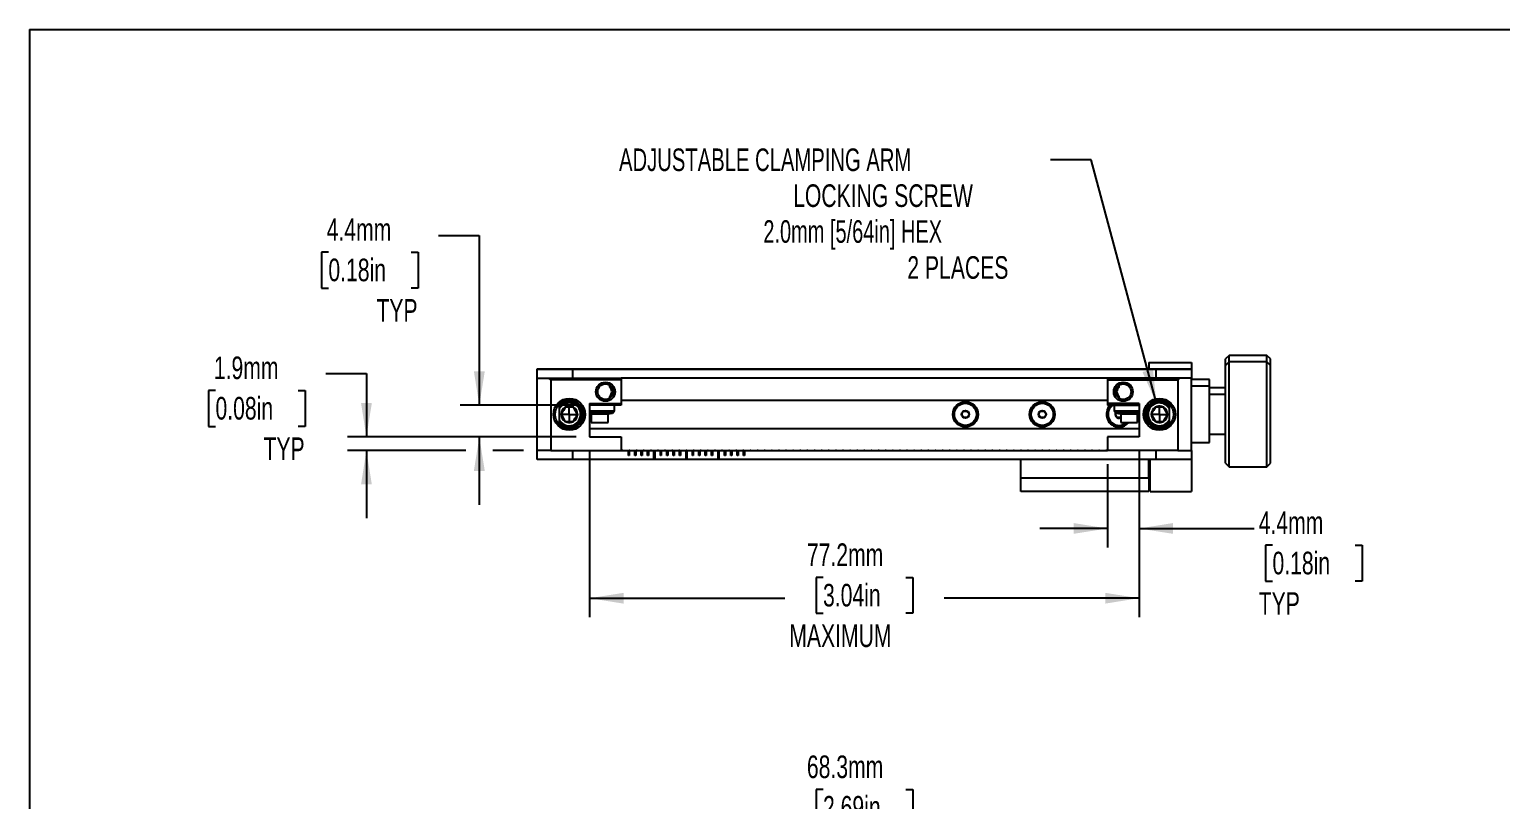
# Model space of a CAD drawing. Extents: x 0 to 278, y 1 to 215.
# Drawn here: x 1.6 to 139.4, y 142.5 to 214.6 of the extents above; entities that cross this region are included whole.
import ezdxf
from ezdxf.enums import TextEntityAlignment as Align

# ---------------------------------------------------------------- set-up
doc = ezdxf.new("R2010")
doc.units = 0
doc.layers.get('0').update_dxf_attribs({"linetype": 'CONTINUOUS'})
doc.dimstyles.new('SLDDIMSTYLE0', dxfattribs={"dimtxt": 2.116667, "dimasz": 3.175, "dimexe": 0, "dimexo": 0.0625, "dimgap": 0.529167, "dimtad": 0, "dimtih": 1, "dimtoh": 1, "dimlfac": 1.5, "dimrnd": 1e-09, "dimzin": 12, "dimsah": 1, "dimcen": 0.09, "dimazin": 3, "dimtfac": 1, "dimtofl": 0, "dimtmove": 0, "dimatfit": 3})
doc.dimstyles.new('SLDDIMSTYLE1', dxfattribs={"dimtxt": 2.116667, "dimasz": 3.175, "dimexe": 0, "dimexo": 0.0625, "dimgap": 0.529167, "dimtad": 0, "dimtih": 1, "dimtoh": 1, "dimlfac": 1.5, "dimrnd": 1e-09, "dimzin": 12, "dimsah": 1, "dimcen": 0, "dimazin": 3, "dimtfac": 1, "dimtofl": 0, "dimtmove": 0, "dimatfit": 3})
doc.dimstyles.new('SLDDIMSTYLE3', dxfattribs={"dimtxt": 2.116667, "dimasz": 3.175, "dimexe": 0, "dimexo": 0.0625, "dimgap": 0.529167, "dimtad": 0, "dimtih": 1, "dimtoh": 1, "dimlfac": 1.5, "dimrnd": 1e-09, "dimzin": 12, "dimsah": 1, "dimcen": 0.09, "dimazin": 3, "dimtfac": 1, "dimtmove": 0, "dimatfit": 3})

# ---------------------------------------------------------------- blocks, each defined once
blk = doc.blocks.new('_D')
at = {"color": 7, "linetype": 'CONTINUOUS'}
for p, q in [((75.93, 143.44), (75.28, 143.44)), ((75.28, 143.44), (75.28, 140.08)), ((83.68, 143.44), (84.33, 143.44)), ((84.33, 143.44), (84.33, 140.08)), ((57.03, 131.08), (57.03, 141.59)), ((102.58, 131.08), (102.58, 141.59)), ((57.03, 139.81), (65.32, 139.81)), ((75.28, 140.08), (75.93, 140.08)), ((84.33, 140.08), (83.68, 140.08)), ((102.58, 139.81), (94.29, 139.81))]:
    blk.add_line(p, q, dxfattribs=at)
for points in [[(57.03, 139.81), (60.2, 139.3), (60.2, 140.32)], [(102.58, 139.81), (99.4, 140.32), (99.4, 139.3)]]:
    blk.add_solid(points, dxfattribs=at)
at = {"color": 7, "linetype": 'CONTINUOUS', "width": 0.7}
for s, height, p in [('68.3mm', 2.117, (74.42, 143.87, -4.49)), ('2.69in', 2.117, (75.93, 140.08, -4.49)), ('MAXIMUM APERTURE', 2.1167, (65.75, 136.29, -4.49)), ('NOMINAL', 2.117, (73.17, 132.92, -4.49))]:
    blk.add_text(s, height=height, dxfattribs=at).set_placement(p, align=Align.BOTTOM_LEFT)
blk = doc.blocks.new('_D_17')
at = {"color": 7, "linetype": 'CONTINUOUS'}
for p, q in [((39.92, 195.35), (43.73, 195.35)), ((43.73, 195.35), (43.73, 179.43)), ((29.59, 193.78), (28.94, 193.78)), ((28.94, 193.78), (28.94, 190.42)), ((37.35, 193.78), (37.99, 193.78)), ((37.99, 193.78), (37.99, 190.42)), ((28.94, 190.42), (29.59, 190.42)), ((37.99, 190.42), (37.35, 190.42)), ((52.79, 179.43), (41.95, 179.43)), ((52.79, 176.47), (41.95, 176.47)), ((43.73, 176.47), (43.73, 170.12))]:
    blk.add_line(p, q, dxfattribs=at)
for points in [[(43.73, 179.43), (44.24, 182.61), (43.22, 182.61)], [(43.73, 176.47), (43.22, 173.29), (44.24, 173.29)]]:
    blk.add_solid(points, dxfattribs=at)
at = {"color": 7, "linetype": 'CONTINUOUS', "width": 0.7}
for s, p in [('4.4mm', (29.43, 194.21, 2.7)), ('0.18in', (29.59, 190.42, 2.7)), ('TYP', (34.09, 186.63, 2.7))]:
    blk.add_text(s, height=2.117, dxfattribs=at).set_placement(p, align=Align.BOTTOM_LEFT)
blk = doc.blocks.new('_D_18')
at = {"color": 7, "linetype": 'CONTINUOUS'}
for p, q in [((29.34, 182.4), (33.15, 182.4)), ((33.15, 182.4), (33.15, 176.47)), ((19.01, 180.83), (18.37, 180.83)), ((18.37, 180.83), (18.37, 177.46)), ((26.77, 180.83), (27.41, 180.83)), ((27.41, 180.83), (27.41, 177.46)), ((18.37, 177.46), (19.01, 177.46)), ((27.41, 177.46), (26.77, 177.46)), ((52.79, 176.47), (31.38, 176.47)), ((42.46, 175.2), (31.38, 175.2)), ((33.15, 175.2), (33.15, 168.85)), ((47.88, 175.2), (45, 175.2))]:
    blk.add_line(p, q, dxfattribs=at)
for points in [[(33.15, 176.47), (33.66, 179.64), (32.65, 179.64)], [(33.15, 175.2), (32.65, 172.02), (33.66, 172.02)]]:
    blk.add_solid(points, dxfattribs=at)
at = {"color": 7, "linetype": 'CONTINUOUS', "width": 0.7}
for s, p in [('1.9mm', (18.86, 181.25, 2.7)), ('0.08in', (19.01, 177.46, 2.7)), ('TYP', (23.51, 173.67, 2.7))]:
    blk.add_text(s, height=2.117, dxfattribs=at).set_placement(p, align=Align.BOTTOM_LEFT)
blk = doc.blocks.new('_D_19')
at = {"color": 7, "linetype": 'CONTINUOUS'}
for p, q in [((54.06, 175.2), (54.06, 159.58)), ((105.54, 175.2), (105.54, 159.58)), ((75.93, 163.31), (75.28, 163.31)), ((75.28, 163.31), (75.28, 159.95)), ((83.68, 163.31), (84.33, 163.31)), ((84.33, 163.31), (84.33, 159.95)), ((54.06, 161.36), (72.34, 161.36)), ((105.54, 161.36), (87.27, 161.36)), ((75.28, 159.95), (75.93, 159.95)), ((84.33, 159.95), (83.68, 159.95))]:
    blk.add_line(p, q, dxfattribs=at)
for points in [[(54.06, 161.36), (57.24, 160.85), (57.24, 161.86)], [(105.54, 161.36), (102.37, 161.86), (102.37, 160.85)]]:
    blk.add_solid(points, dxfattribs=at)
at = {"color": 7, "linetype": 'CONTINUOUS', "width": 0.7}
for s, p in [('77.2mm', (74.42, 163.74, 2.7)), ('3.04in', (75.93, 159.95, 2.7)), ('MAXIMUM', (72.77, 156.15, 2.7))]:
    blk.add_text(s, height=2.117, dxfattribs=at).set_placement(p, align=Align.BOTTOM_LEFT)
blk = doc.blocks.new('_D_20')
at = {"color": 7, "linetype": 'CONTINUOUS'}
for p, q in [((101.06, 202.43), (97.25, 202.43)), ((107.17, 179.62), (101.06, 202.43))]:
    blk.add_line(p, q, dxfattribs=at)
blk.add_solid([(107.17, 179.62), (106.84, 182.81), (105.86, 182.55)], dxfattribs=at)
for s, height, width, p in [('ADJUSTABLE CLAMPING ARM', 2.1167, 0.669565, (56.82, 200.74, 2.7)), ('LOCKING SCREW', 2.1167, 0.7, (73.13, 197.38, 2.7)), ('2.0mm [5/64in] HEX', 2.1167, 0.661111, (70.34, 194.02, 2.7)), ('2 PLACES', 2.117, 0.7, (83.83, 190.65, 2.7))]:
    blk.add_text(s, height=height, dxfattribs=dict(at, width=width)).set_placement(p, align=Align.BOTTOM_LEFT)
blk = doc.blocks.new('_D_21')
at = {"color": 7, "linetype": 'CONTINUOUS'}
for p, q in [((105.54, 175.2), (105.54, 166.12)), ((102.58, 173.93), (102.58, 166.12)), ((102.58, 167.89), (96.23, 167.89)), ((105.54, 167.89), (116.32, 167.89)), ((118.04, 166.32), (117.39, 166.32)), ((117.39, 166.32), (117.39, 162.96)), ((125.79, 166.32), (126.44, 166.32)), ((126.44, 166.32), (126.44, 162.96)), ((117.39, 162.96), (118.04, 162.96)), ((126.44, 162.96), (125.79, 162.96))]:
    blk.add_line(p, q, dxfattribs=at)
for points in [[(102.58, 167.89), (99.4, 168.4), (99.4, 167.39)], [(105.54, 167.89), (108.72, 167.39), (108.72, 168.4)]]:
    blk.add_solid(points, dxfattribs=at)
at = {"color": 7, "linetype": 'CONTINUOUS', "width": 0.7}
for s, p in [('4.4mm', (116.75, 166.75, 2.7)), ('0.18in', (118.04, 162.96, 2.7)), ('TYP', (116.75, 159.17, 2.7))]:
    blk.add_text(s, height=2.117, dxfattribs=at).set_placement(p, align=Align.BOTTOM_LEFT)
blk = doc.blocks.new('SW_CENTERMARKSYMBOL_8')
at = {"color": 0, "linetype": 'CONTINUOUS'}
for q in [(-0.85, 0), (0, 0.85), (0, -0.85), (0.85, 0)]:
    blk.add_line((0, 0), q, dxfattribs=at)
blk = doc.blocks.new('SW_CENTERMARKSYMBOL_9')
at = {"color": 0, "linetype": 'CONTINUOUS'}
for q in [(-0.85, 0), (0, 0.85), (0, -0.85), (0.85, 0)]:
    blk.add_line((0, 0), q, dxfattribs=at)

msp = doc.modelspace()

# ---------------------------------------------------------------- linework, layer by layer
at = {"color": 7, "linetype": 'CONTINUOUS'}
for p, q in [((1.5794, 214.6454), (277.9892, 214.6454)), ((1.5794, 214.6454), (1.5794, 0.9032)), ((106.453, 183.4327), (110.453, 183.4327)), ((106.453, 183.4327), (106.453, 182.8447)), ((110.453, 183.4327), (110.453, 182.8447)), ((113.9666, 184.1101), (113.628, 183.7714)), ((113.628, 183.1567), (113.628, 183.7714)), ((113.9666, 183.4954), (113.628, 183.1567)), ((117.5226, 184.1101), (113.9666, 184.1101)), ((113.9666, 183.4954), (113.9666, 184.1101)), ((117.5226, 183.4954), (113.9666, 183.4954)), ((113.9666, 173.6741), (113.9666, 183.4954)), ((117.8613, 183.7714), (117.5226, 184.1101)), ((117.5226, 183.4954), (117.5226, 184.1101)), ((117.8613, 183.1567), (117.5226, 183.4954)), ((117.5226, 173.6741), (117.5226, 183.4954)), ((117.8613, 183.1567), (117.8613, 183.7714)), ((49.1543, 182.8181), (49.1543, 182.8447)), ((49.1543, 182.8447), (50.763, 182.8447)), ((49.1543, 182.8181), (52.4876, 182.8181)), ((49.1543, 181.9714), (49.1543, 182.8181)), ((49.1543, 175.1981), (49.1543, 181.9714)), ((49.1543, 181.9714), (50.255, 181.9714)), ((50.255, 181.9714), (57.0283, 181.9714)), ((50.4243, 181.8021), (50.255, 181.9714)), ((50.7896, 182.8181), (50.763, 182.8447)), ((50.763, 182.8447), (106.453, 182.8447)), ((52.4876, 182.8181), (107.1196, 182.8181)), ((52.4876, 181.9714), (52.4876, 182.8181)), ((57.0283, 181.9714), (57.0283, 181.8021)), ((102.579, 181.9714), (57.0283, 181.9714)), ((109.3523, 181.9714), (102.579, 181.9714)), ((102.579, 181.9714), (102.579, 181.8021)), ((106.453, 182.8447), (106.453, 182.8181)), ((106.453, 182.8447), (110.453, 182.8447)), ((107.1196, 182.8181), (110.453, 182.8181)), ((107.1196, 182.8181), (107.1196, 181.9714)), ((109.183, 181.8021), (109.3523, 181.9714)), ((110.453, 181.9714), (109.3523, 181.9714)), ((110.453, 182.8447), (110.453, 182.8181)), ((110.453, 182.8181), (110.453, 181.9714)), ((110.453, 175.1981), (110.453, 181.9714)), ((113.628, 174.0127), (113.628, 183.1567)), ((117.8613, 174.0127), (117.8613, 183.1567)), ((57.0283, 181.8021), (50.4243, 181.8021)), ((50.4243, 181.8021), (50.4243, 175.1981)), ((55.9427, 181.1422), (55.9427, 181.3124)), ((57.0283, 181.8021), (57.0283, 179.6007)), ((102.579, 181.8021), (109.183, 181.8021)), ((102.579, 181.8021), (102.579, 179.6007)), ((103.6645, 181.1422), (103.6645, 181.3124)), ((109.183, 181.8021), (109.183, 175.1981)), ((112.1463, 181.8452), (110.453, 181.8452)), ((112.1463, 181.2306), (110.453, 181.2306)), ((112.1463, 181.2306), (112.1463, 181.8452)), ((112.1463, 175.9389), (112.1463, 181.2306)), ((113.628, 181.0621), (112.1463, 181.0621)), ((51.2504, 177.6241), (51.2501, 179.5451)), ((52.5418, 179.2462), (51.7781, 179.2462)), ((54.065, 179.6007), (57.0283, 179.6007)), ((54.065, 179.6007), (54.065, 176.4681)), ((57.0283, 179.4314), (54.065, 179.4314)), ((55.9427, 180.0904), (55.9427, 180.2606)), ((56.3848, 178.9112), (56.3848, 179.4314)), ((57.0283, 179.9076), (102.579, 179.9076)), ((57.0283, 179.6007), (57.0283, 179.4314)), ((105.5423, 179.6007), (102.579, 179.6007)), ((102.579, 179.6007), (102.579, 179.4314)), ((102.579, 179.4314), (105.5423, 179.4314)), ((103.2224, 179.4314), (103.2224, 178.9112)), ((103.6645, 180.0904), (103.6645, 180.2606)), ((105.5423, 179.6007), (105.5423, 176.4681)), ((107.8292, 179.2462), (107.0654, 179.2462)), ((108.3571, 179.5451), (108.3569, 177.6241)), ((113.628, 180.4474), (112.1463, 180.4474)), ((51.7781, 177.9233), (52.5418, 177.9233)), ((54.065, 178.9112), (56.3848, 178.9112)), ((56.2172, 178.6879), (54.065, 178.6879)), ((54.065, 178.6466), (54.2025, 178.6271)), ((54.2025, 178.6271), (54.2025, 177.8333)), ((54.2025, 178.6271), (55.3932, 178.6271)), ((54.2025, 177.8333), (55.3932, 177.8333)), ((55.3932, 178.6271), (55.79, 178.6271)), ((55.3932, 177.8333), (55.79, 177.8333)), ((55.79, 178.6271), (56.2172, 178.6879)), ((55.79, 177.8333), (55.79, 178.6271)), ((56.2172, 178.6879), (56.3848, 178.9112)), ((89.1025, 178.8811), (89.4447, 178.8811)), ((89.4447, 178.2884), (89.1025, 178.2884)), ((96.2992, 178.8811), (96.6414, 178.8811)), ((96.6414, 178.2884), (96.2992, 178.2884)), ((103.2224, 178.9112), (103.3901, 178.6879)), ((103.2224, 178.9112), (105.5423, 178.9112)), ((103.3901, 178.6879), (103.8172, 178.6271)), ((105.5423, 178.6879), (103.3901, 178.6879)), ((103.8172, 178.2884), (103.4959, 178.2884)), ((103.8172, 178.6271), (103.8172, 177.8333)), ((103.8172, 178.6271), (104.2141, 178.6271)), ((103.8172, 177.8333), (104.2141, 177.8333)), ((104.2141, 178.6271), (105.4047, 178.6271)), ((104.2141, 177.8333), (105.4047, 177.8333)), ((105.4047, 178.6271), (105.5423, 178.6466)), ((105.4047, 177.8333), (105.4047, 178.6271)), ((107.0654, 177.9233), (107.8292, 177.9233)), ((54.065, 177.2618), (105.5423, 177.2618)), ((54.065, 176.4681), (57.0283, 176.4681)), ((57.0283, 176.4681), (57.0283, 175.1981)), ((102.579, 176.4681), (102.579, 175.1981)), ((105.5423, 176.4681), (102.579, 176.4681)), ((112.1463, 176.7221), (113.628, 176.7221)), ((50.4243, 175.1981), (49.1543, 175.1981)), ((49.1543, 174.3514), (49.1543, 175.1981)), ((50.4243, 175.1981), (57.0283, 175.1981)), ((52.4876, 174.3514), (52.4876, 175.1981)), ((57.0283, 175.1981), (57.0946, 175.1981)), ((57.0946, 175.215), (57.1793, 175.215)), ((57.0946, 175.215), (57.0946, 175.1981)), ((57.0946, 175.1981), (57.1793, 175.1981)), ((57.1793, 175.1981), (57.1793, 175.215)), ((57.1793, 175.1981), (57.7613, 175.1981)), ((57.6946, 174.7191), (57.6946, 175.1981)), ((57.7613, 175.215), (57.846, 175.215)), ((57.7613, 175.215), (57.7613, 175.1981)), ((57.7613, 175.1981), (57.846, 175.1981)), ((57.7793, 175.1981), (57.7793, 174.7191)), ((57.846, 175.1981), (57.846, 175.215)), ((57.846, 175.1981), (58.428, 175.1981)), ((58.2946, 174.7191), (58.2946, 175.1981)), ((58.3793, 175.1981), (58.3793, 174.7191)), ((58.428, 175.215), (58.5126, 175.215)), ((58.428, 175.215), (58.428, 175.1981)), ((58.428, 175.1981), (58.5126, 175.1981)), ((58.5126, 175.1981), (58.5126, 175.215)), ((58.5126, 175.1981), (59.0946, 175.1981)), ((58.8946, 174.7191), (58.8946, 175.1981)), ((58.9793, 175.1981), (58.9793, 174.7191)), ((59.0946, 175.215), (59.1793, 175.215)), ((59.0946, 175.215), (59.0946, 175.1981)), ((59.0946, 175.1981), (59.1793, 175.1981)), ((59.1793, 175.1981), (59.1793, 175.215)), ((59.1793, 175.1981), (59.7613, 175.1981)), ((59.4946, 174.7191), (59.4946, 175.1981)), ((59.5793, 175.1981), (59.5793, 174.7191)), ((59.7613, 175.215), (59.846, 175.215)), ((59.7613, 175.215), (59.7613, 175.1981)), ((59.7613, 175.1981), (59.846, 175.1981)), ((59.846, 175.1981), (59.846, 175.215)), ((59.846, 175.1981), (60.428, 175.1981)), ((60.0946, 174.3514), (60.0946, 175.1981)), ((60.1793, 175.1981), (60.1793, 174.3514)), ((60.428, 175.215), (60.5126, 175.215)), ((60.428, 175.215), (60.428, 175.1981)), ((60.428, 175.1981), (60.5126, 175.1981)), ((60.5126, 175.1981), (60.5126, 175.215)), ((60.5126, 175.1981), (61.0946, 175.1981)), ((60.6946, 174.7191), (60.6946, 175.1981)), ((60.7793, 175.1981), (60.7793, 174.7191)), ((61.0946, 175.215), (61.1793, 175.215)), ((61.0946, 175.215), (61.0946, 175.1981)), ((61.0946, 175.1981), (61.1793, 175.1981)), ((61.1793, 175.1981), (61.1793, 175.215)), ((61.1793, 175.1981), (61.7613, 175.1981)), ((61.2946, 174.7191), (61.2946, 175.1981)), ((61.3793, 175.1981), (61.3793, 174.7191)), ((61.7613, 175.215), (61.846, 175.215)), ((61.7613, 175.215), (61.7613, 175.1981)), ((61.7613, 175.1981), (61.846, 175.1981)), ((61.846, 175.1981), (61.846, 175.215)), ((61.846, 175.1981), (62.428, 175.1981)), ((61.8946, 174.7191), (61.8946, 175.1981)), ((61.9793, 175.1981), (61.9793, 174.7191)), ((62.428, 175.215), (62.5126, 175.215)), ((62.428, 175.215), (62.428, 175.1981)), ((62.428, 175.1981), (62.5126, 175.1981)), ((62.4946, 174.7191), (62.4946, 175.1981)), ((62.5126, 175.1981), (62.5126, 175.215)), ((62.5126, 175.1981), (63.0946, 175.1981)), ((62.5793, 175.1981), (62.5793, 174.7191)), ((63.0946, 175.215), (63.1793, 175.215)), ((63.0946, 175.215), (63.0946, 175.1981)), ((63.0946, 175.1981), (63.1793, 175.1981)), ((63.0946, 174.3514), (63.0946, 175.1981)), ((63.1793, 175.1981), (63.1793, 175.215)), ((63.1793, 175.1981), (63.7613, 175.1981)), ((63.1793, 175.1981), (63.1793, 174.3514)), ((63.6946, 174.7191), (63.6946, 175.1981)), ((63.7613, 175.215), (63.846, 175.215)), ((63.7613, 175.215), (63.7613, 175.1981)), ((63.7613, 175.1981), (63.846, 175.1981)), ((63.7793, 175.1981), (63.7793, 174.7191)), ((63.846, 175.1981), (63.846, 175.215)), ((63.846, 175.1981), (64.428, 175.1981)), ((64.2946, 174.7191), (64.2946, 175.1981)), ((64.3793, 175.1981), (64.3793, 174.7191)), ((64.428, 175.215), (64.5126, 175.215)), ((64.428, 175.215), (64.428, 175.1981)), ((64.428, 175.1981), (64.5126, 175.1981)), ((64.5126, 175.1981), (64.5126, 175.215)), ((64.5126, 175.1981), (65.0946, 175.1981)), ((64.8946, 174.7191), (64.8946, 175.1981)), ((64.9793, 175.1981), (64.9793, 174.7191)), ((65.0946, 175.215), (65.1793, 175.215)), ((65.0946, 175.215), (65.0946, 175.1981)), ((65.0946, 175.1981), (65.1793, 175.1981)), ((65.1793, 175.1981), (65.1793, 175.215)), ((65.1793, 175.1981), (65.7613, 175.1981)), ((65.4946, 174.7191), (65.4946, 175.1981)), ((65.5793, 175.1981), (65.5793, 174.7191)), ((65.7613, 175.215), (65.846, 175.215)), ((65.7613, 175.215), (65.7613, 175.1981)), ((65.7613, 175.1981), (65.846, 175.1981)), ((65.846, 175.1981), (65.846, 175.215)), ((65.846, 175.1981), (66.428, 175.1981)), ((66.0946, 174.3514), (66.0946, 175.1981)), ((66.1793, 175.1981), (66.1793, 174.3514)), ((66.428, 175.215), (66.5126, 175.215)), ((66.428, 175.215), (66.428, 175.1981)), ((66.428, 175.1981), (66.5126, 175.1981)), ((66.5126, 175.1981), (66.5126, 175.215)), ((66.5126, 175.1981), (67.0946, 175.1981)), ((66.6946, 174.7191), (66.6946, 175.1981)), ((66.7793, 175.1981), (66.7793, 174.7191)), ((67.0946, 175.215), (67.1793, 175.215)), ((67.0946, 175.215), (67.0946, 175.1981)), ((67.0946, 175.1981), (67.1793, 175.1981)), ((67.1793, 175.1981), (67.1793, 175.215)), ((67.1793, 175.1981), (67.7613, 175.1981)), ((67.2946, 174.7191), (67.2946, 175.1981)), ((67.3793, 175.1981), (67.3793, 174.7191)), ((67.7613, 175.215), (67.846, 175.215)), ((67.7613, 175.215), (67.7613, 175.1981)), ((67.7613, 175.1981), (67.846, 175.1981)), ((67.846, 175.1981), (67.846, 175.215)), ((67.846, 175.1981), (68.428, 175.1981)), ((67.8946, 174.7191), (67.8946, 175.1981)), ((67.9793, 175.1981), (67.9793, 174.7191)), ((68.428, 175.215), (68.5126, 175.215)), ((68.428, 175.215), (68.428, 175.1981)), ((68.428, 175.1981), (68.5126, 175.1981)), ((68.4946, 174.7191), (68.4946, 175.1981)), ((68.5126, 175.1981), (68.5126, 175.215)), ((68.5126, 175.1981), (69.0946, 175.1981)), ((68.5793, 175.1981), (68.5793, 174.7191)), ((69.0946, 175.215), (69.1793, 175.215)), ((69.0946, 175.215), (69.0946, 175.1981)), ((69.0946, 175.1981), (69.1793, 175.1981)), ((69.1793, 175.1981), (69.1793, 175.215)), ((69.1793, 175.1981), (69.7613, 175.1981)), ((69.7613, 175.215), (69.846, 175.215)), ((69.7613, 175.215), (69.7613, 175.1981)), ((69.7613, 175.1981), (69.846, 175.1981)), ((69.846, 175.1981), (69.846, 175.215)), ((69.846, 175.1981), (70.428, 175.1981)), ((70.428, 175.215), (70.5126, 175.215)), ((70.428, 175.215), (70.428, 175.1981)), ((70.428, 175.1981), (70.5126, 175.1981)), ((70.5126, 175.1981), (70.5126, 175.215)), ((70.5126, 175.1981), (71.0946, 175.1981)), ((71.0946, 175.215), (71.1793, 175.215)), ((71.0946, 175.215), (71.0946, 175.1981)), ((71.0946, 175.1981), (71.1793, 175.1981)), ((71.1793, 175.1981), (71.1793, 175.215)), ((71.1793, 175.1981), (71.7613, 175.1981)), ((71.7613, 175.215), (71.846, 175.215)), ((71.7613, 175.215), (71.7613, 175.1981)), ((71.7613, 175.1981), (71.846, 175.1981)), ((71.846, 175.1981), (71.846, 175.215)), ((71.846, 175.1981), (72.428, 175.1981)), ((72.428, 175.215), (72.5126, 175.215)), ((72.428, 175.215), (72.428, 175.1981)), ((72.428, 175.1981), (72.5126, 175.1981)), ((72.5126, 175.1981), (72.5126, 175.215)), ((72.5126, 175.1981), (73.0946, 175.1981)), ((73.0946, 175.215), (73.1793, 175.215)), ((73.0946, 175.215), (73.0946, 175.1981)), ((73.0946, 175.1981), (73.1793, 175.1981)), ((73.1793, 175.1981), (73.1793, 175.215)), ((73.1793, 175.1981), (73.7613, 175.1981)), ((73.7613, 175.215), (73.846, 175.215)), ((73.7613, 175.215), (73.7613, 175.1981)), ((73.7613, 175.1981), (73.846, 175.1981)), ((73.846, 175.1981), (73.846, 175.215)), ((73.846, 175.1981), (74.428, 175.1981)), ((74.428, 175.215), (74.5126, 175.215)), ((74.428, 175.215), (74.428, 175.1981)), ((74.428, 175.1981), (74.5126, 175.1981)), ((74.5126, 175.1981), (74.5126, 175.215)), ((74.5126, 175.1981), (75.0946, 175.1981)), ((75.0946, 175.215), (75.1793, 175.215)), ((75.0946, 175.215), (75.0946, 175.1981)), ((75.0946, 175.1981), (75.1793, 175.1981)), ((75.1793, 175.1981), (75.1793, 175.215)), ((75.1793, 175.1981), (75.7613, 175.1981)), ((75.7613, 175.215), (75.846, 175.215)), ((75.7613, 175.215), (75.7613, 175.1981)), ((75.7613, 175.1981), (75.846, 175.1981)), ((75.846, 175.1981), (75.846, 175.215)), ((75.846, 175.1981), (76.428, 175.1981)), ((76.428, 175.215), (76.5126, 175.215)), ((76.428, 175.215), (76.428, 175.1981)), ((76.428, 175.1981), (76.5126, 175.1981)), ((76.5126, 175.1981), (76.5126, 175.215)), ((76.5126, 175.1981), (77.0946, 175.1981)), ((77.0946, 175.215), (77.1793, 175.215)), ((77.0946, 175.215), (77.0946, 175.1981)), ((77.0946, 175.1981), (77.1793, 175.1981)), ((77.1793, 175.1981), (77.1793, 175.215)), ((77.1793, 175.1981), (77.7613, 175.1981)), ((77.7613, 175.215), (77.846, 175.215)), ((77.7613, 175.215), (77.7613, 175.1981)), ((77.7613, 175.1981), (77.846, 175.1981)), ((77.846, 175.1981), (77.846, 175.215)), ((77.846, 175.1981), (78.428, 175.1981)), ((78.428, 175.215), (78.5126, 175.215)), ((78.428, 175.215), (78.428, 175.1981)), ((78.428, 175.1981), (78.5126, 175.1981)), ((78.5126, 175.1981), (78.5126, 175.215)), ((78.5126, 175.1981), (79.0946, 175.1981)), ((79.0946, 175.215), (79.1793, 175.215)), ((79.0946, 175.215), (79.0946, 175.1981)), ((79.0946, 175.1981), (79.1793, 175.1981)), ((79.1793, 175.1981), (79.1793, 175.215)), ((79.1793, 175.1981), (79.7613, 175.1981)), ((79.7613, 175.215), (79.846, 175.215)), ((79.7613, 175.215), (79.7613, 175.1981)), ((79.7613, 175.1981), (79.846, 175.1981)), ((79.7987, 175.1981), (79.7778, 175.1981)), ((79.8294, 175.1981), (79.7987, 175.1981)), ((79.846, 175.1981), (79.846, 175.215)), ((79.846, 175.1981), (80.428, 175.1981)), ((80.428, 175.215), (80.5126, 175.215)), ((80.428, 175.215), (80.428, 175.1981)), ((80.428, 175.1981), (80.5126, 175.1981)), ((80.5126, 175.1981), (80.5126, 175.215)), ((80.5126, 175.1981), (81.0946, 175.1981)), ((81.0946, 175.215), (81.1793, 175.215)), ((81.0946, 175.215), (81.0946, 175.1981)), ((81.0946, 175.1981), (81.1793, 175.1981)), ((81.1793, 175.1981), (81.1793, 175.215)), ((81.1793, 175.1981), (81.7613, 175.1981)), ((81.7613, 175.215), (81.846, 175.215)), ((81.7613, 175.215), (81.7613, 175.1981)), ((81.7613, 175.1981), (81.846, 175.1981)), ((81.846, 175.1981), (81.846, 175.215)), ((81.846, 175.1981), (82.428, 175.1981)), ((82.428, 175.215), (82.5126, 175.215)), ((82.428, 175.215), (82.428, 175.1981)), ((82.428, 175.1981), (82.5126, 175.1981)), ((82.5126, 175.1981), (82.5126, 175.215)), ((82.5126, 175.1981), (83.0946, 175.1981)), ((83.0946, 175.215), (83.1793, 175.215)), ((83.0946, 175.215), (83.0946, 175.1981)), ((83.0946, 175.1981), (83.1793, 175.1981)), ((83.1793, 175.1981), (83.1793, 175.215)), ((83.1793, 175.1981), (83.7613, 175.1981)), ((83.7613, 175.215), (83.846, 175.215)), ((83.7613, 175.215), (83.7613, 175.1981)), ((83.7613, 175.1981), (83.846, 175.1981)), ((83.846, 175.1981), (83.846, 175.215)), ((83.846, 175.1981), (84.428, 175.1981)), ((84.428, 175.215), (84.5126, 175.215)), ((84.428, 175.215), (84.428, 175.1981)), ((84.428, 175.1981), (84.5126, 175.1981)), ((84.5126, 175.1981), (84.5126, 175.215)), ((84.5126, 175.1981), (85.0946, 175.1981)), ((85.0946, 175.215), (85.1793, 175.215)), ((85.0946, 175.215), (85.0946, 175.1981)), ((85.0946, 175.1981), (85.1793, 175.1981)), ((85.1793, 175.1981), (85.1793, 175.215)), ((85.1793, 175.1981), (85.7613, 175.1981)), ((85.7613, 175.215), (85.846, 175.215)), ((85.7613, 175.215), (85.7613, 175.1981)), ((85.7613, 175.1981), (85.846, 175.1981)), ((85.846, 175.1981), (85.846, 175.215)), ((85.846, 175.1981), (86.428, 175.1981)), ((86.428, 175.215), (86.5126, 175.215)), ((86.428, 175.215), (86.428, 175.1981)), ((86.428, 175.1981), (86.5126, 175.1981)), ((86.5126, 175.1981), (86.5126, 175.215)), ((86.5126, 175.1981), (87.0946, 175.1981)), ((87.0946, 175.215), (87.1793, 175.215)), ((87.0946, 175.215), (87.0946, 175.1981)), ((87.0946, 175.1981), (87.1793, 175.1981)), ((87.1793, 175.1981), (87.1793, 175.215)), ((87.1793, 175.1981), (87.7613, 175.1981)), ((87.7613, 175.215), (87.846, 175.215)), ((87.7613, 175.215), (87.7613, 175.1981)), ((87.7613, 175.1981), (87.846, 175.1981)), ((87.846, 175.1981), (87.846, 175.215)), ((87.846, 175.1981), (88.428, 175.1981)), ((88.428, 175.215), (88.5126, 175.215)), ((88.428, 175.215), (88.428, 175.1981)), ((88.428, 175.1981), (88.5126, 175.1981)), ((88.5126, 175.1981), (88.5126, 175.215)), ((88.5126, 175.1981), (89.0946, 175.1981)), ((89.0946, 175.215), (89.1793, 175.215)), ((89.0946, 175.215), (89.0946, 175.1981)), ((89.0946, 175.1981), (89.1793, 175.1981)), ((89.1793, 175.1981), (89.1793, 175.215)), ((89.1793, 175.1981), (89.7613, 175.1981)), ((89.7613, 175.215), (89.846, 175.215)), ((89.7613, 175.215), (89.7613, 175.1981)), ((89.7613, 175.1981), (89.846, 175.1981)), ((89.846, 175.1981), (89.846, 175.215)), ((89.846, 175.1981), (90.428, 175.1981)), ((90.428, 175.215), (90.5126, 175.215)), ((90.428, 175.215), (90.428, 175.1981)), ((90.428, 175.1981), (90.5126, 175.1981)), ((90.5126, 175.1981), (90.5126, 175.215)), ((90.5126, 175.1981), (91.0946, 175.1981)), ((91.0946, 175.215), (91.1793, 175.215)), ((91.0946, 175.215), (91.0946, 175.1981)), ((91.0946, 175.1981), (91.1793, 175.1981)), ((91.1793, 175.1981), (91.1793, 175.215)), ((91.1793, 175.1981), (91.7613, 175.1981)), ((91.7613, 175.215), (91.846, 175.215)), ((91.7613, 175.215), (91.7613, 175.1981)), ((91.7613, 175.1981), (91.846, 175.1981)), ((91.846, 175.1981), (91.846, 175.215)), ((91.846, 175.1981), (92.428, 175.1981)), ((92.428, 175.215), (92.5126, 175.215)), ((92.428, 175.215), (92.428, 175.1981)), ((92.428, 175.1981), (92.5126, 175.1981)), ((92.5126, 175.1981), (92.5126, 175.215)), ((92.5126, 175.1981), (93.0946, 175.1981)), ((93.0946, 175.215), (93.1793, 175.215)), ((93.0946, 175.215), (93.0946, 175.1981)), ((93.0946, 175.1981), (93.1793, 175.1981)), ((93.1793, 175.1981), (93.1793, 175.215)), ((93.1793, 175.1981), (93.7613, 175.1981)), ((93.7613, 175.215), (93.846, 175.215)), ((93.7613, 175.215), (93.7613, 175.1981)), ((93.7613, 175.1981), (93.846, 175.1981)), ((93.846, 175.1981), (93.846, 175.215)), ((93.846, 175.1981), (94.428, 175.1981)), ((94.428, 175.215), (94.5126, 175.215)), ((94.428, 175.215), (94.428, 175.1981)), ((94.428, 175.1981), (94.5126, 175.1981)), ((94.5126, 175.1981), (94.5126, 175.215)), ((94.5126, 175.1981), (95.0946, 175.1981)), ((95.0946, 175.215), (95.1793, 175.215)), ((95.0946, 175.215), (95.0946, 175.1981)), ((95.0946, 175.1981), (95.1793, 175.1981)), ((95.1793, 175.1981), (95.1793, 175.215)), ((95.1793, 175.1981), (95.7613, 175.1981)), ((95.7613, 175.215), (95.846, 175.215)), ((95.7613, 175.215), (95.7613, 175.1981)), ((95.7613, 175.1981), (95.846, 175.1981)), ((95.846, 175.1981), (95.846, 175.215)), ((95.846, 175.1981), (96.428, 175.1981)), ((96.428, 175.215), (96.5126, 175.215)), ((96.428, 175.215), (96.428, 175.1981)), ((96.428, 175.1981), (96.5126, 175.1981)), ((96.5126, 175.1981), (96.5126, 175.215)), ((96.5126, 175.1981), (97.0946, 175.1981)), ((97.0946, 175.215), (97.1793, 175.215)), ((97.0946, 175.215), (97.0946, 175.1981)), ((97.0946, 175.1981), (97.1793, 175.1981)), ((97.1793, 175.1981), (97.1793, 175.215)), ((97.1793, 175.1981), (97.7613, 175.1981)), ((97.7613, 175.215), (97.846, 175.215)), ((97.7613, 175.215), (97.7613, 175.1981)), ((97.7613, 175.1981), (97.846, 175.1981)), ((97.846, 175.1981), (97.846, 175.215)), ((97.846, 175.1981), (98.428, 175.1981)), ((98.428, 175.215), (98.5126, 175.215)), ((98.428, 175.215), (98.428, 175.1981)), ((98.428, 175.1981), (98.5126, 175.1981)), ((98.5126, 175.1981), (98.5126, 175.215)), ((98.5126, 175.1981), (99.0946, 175.1981)), ((99.0946, 175.215), (99.1793, 175.215)), ((99.0946, 175.215), (99.0946, 175.1981)), ((99.0946, 175.1981), (99.1793, 175.1981)), ((99.1793, 175.1981), (99.1793, 175.215)), ((99.1793, 175.1981), (99.7613, 175.1981)), ((99.7613, 175.215), (99.846, 175.215)), ((99.7613, 175.215), (99.7613, 175.1981)), ((99.7613, 175.1981), (99.846, 175.1981)), ((99.846, 175.1981), (99.846, 175.215)), ((99.846, 175.1981), (100.428, 175.1981)), ((100.428, 175.215), (100.5126, 175.215)), ((100.428, 175.215), (100.428, 175.1981)), ((100.428, 175.1981), (100.5126, 175.1981)), ((100.5126, 175.1981), (100.5126, 175.215)), ((100.5126, 175.1981), (101.0946, 175.1981)), ((101.0946, 175.215), (101.1793, 175.215)), ((101.0946, 175.215), (101.0946, 175.1981)), ((101.0946, 175.1981), (101.1793, 175.1981)), ((101.1793, 175.1981), (101.1793, 175.215)), ((101.1793, 175.1981), (101.7613, 175.1981)), ((101.7613, 175.215), (101.846, 175.215)), ((101.7613, 175.215), (101.7613, 175.1981)), ((101.7613, 175.1981), (101.846, 175.1981)), ((101.846, 175.1981), (101.846, 175.215)), ((101.846, 175.1981), (102.428, 175.1981)), ((102.428, 175.215), (102.5126, 175.215)), ((102.428, 175.215), (102.428, 175.1981)), ((102.428, 175.1981), (102.5126, 175.1981)), ((102.5126, 175.1981), (102.5126, 175.215)), ((102.5126, 175.1981), (102.579, 175.1981)), ((109.183, 175.1981), (102.579, 175.1981)), ((107.1196, 175.1981), (107.1196, 174.3514)), ((109.183, 175.1981), (110.453, 175.1981)), ((110.453, 175.9389), (112.1463, 175.9389)), ((110.453, 175.1981), (110.453, 174.3514)), ((52.4876, 174.3514), (49.1543, 174.3514)), ((60.0946, 174.3514), (52.4876, 174.3514)), ((57.7793, 174.7311), (57.6946, 174.7311)), ((57.7793, 174.7191), (57.6946, 174.7191)), ((58.3793, 174.7311), (58.2946, 174.7311)), ((58.3793, 174.7191), (58.2946, 174.7191)), ((58.9793, 174.7311), (58.8946, 174.7311)), ((58.9793, 174.7191), (58.8946, 174.7191)), ((59.5793, 174.7311), (59.4946, 174.7311)), ((59.5793, 174.7191), (59.4946, 174.7191)), ((60.1793, 174.3514), (60.0946, 174.3514)), ((63.0946, 174.3514), (60.1793, 174.3514)), ((60.7793, 174.7311), (60.6946, 174.7311)), ((60.7793, 174.7191), (60.6946, 174.7191)), ((61.3793, 174.7311), (61.2946, 174.7311)), ((61.3793, 174.7191), (61.2946, 174.7191)), ((61.9793, 174.7311), (61.8946, 174.7311)), ((61.9793, 174.7191), (61.8946, 174.7191)), ((62.5793, 174.7311), (62.4946, 174.7311)), ((62.5793, 174.7191), (62.4946, 174.7191)), ((63.1793, 174.3514), (63.0946, 174.3514)), ((66.0946, 174.3514), (63.1793, 174.3514)), ((63.7793, 174.7311), (63.6946, 174.7311)), ((63.7793, 174.7191), (63.6946, 174.7191)), ((64.3793, 174.7311), (64.2946, 174.7311)), ((64.3793, 174.7191), (64.2946, 174.7191)), ((64.9793, 174.7311), (64.8946, 174.7311)), ((64.9793, 174.7191), (64.8946, 174.7191)), ((65.5793, 174.7311), (65.4946, 174.7311)), ((65.5793, 174.7191), (65.4946, 174.7191)), ((66.1793, 174.3514), (66.0946, 174.3514)), ((107.1196, 174.3514), (66.1793, 174.3514)), ((66.7793, 174.7311), (66.6946, 174.7311)), ((66.7793, 174.7191), (66.6946, 174.7191)), ((67.3793, 174.7311), (67.2946, 174.7311)), ((67.3793, 174.7191), (67.2946, 174.7191)), ((67.9793, 174.7311), (67.8946, 174.7311)), ((67.9793, 174.7191), (67.8946, 174.7191)), ((68.5793, 174.7311), (68.4946, 174.7311)), ((68.5793, 174.7191), (68.4946, 174.7191)), ((94.453, 172.6267), (94.453, 174.3514)), ((106.453, 172.6267), (106.453, 174.3514)), ((106.5863, 171.3567), (106.5863, 174.3514)), ((110.453, 174.3514), (107.1196, 174.3514)), ((110.453, 174.3514), (110.453, 171.3567)), ((113.628, 174.0127), (113.9666, 173.6741)), ((113.9666, 173.6741), (117.5226, 173.6741)), ((117.5226, 173.6741), (117.8613, 174.0127)), ((94.453, 172.6267), (106.453, 172.6267)), ((94.453, 171.3567), (94.453, 172.6267)), ((106.453, 172.6267), (106.453, 171.3567)), ((106.453, 171.3567), (94.453, 171.3567)), ((106.5863, 171.3567), (110.453, 171.3567))]:
    msp.add_line(p, q, dxfattribs=at)
at = {"color": 7, "linetype": 'CONTINUOUS', "flags": 128}
for points in [[(51.7781, 179.2462), (51.6985, 179.1083), (51.6111, 178.957), (51.4879, 178.7436), (51.3962, 178.5847)], [(52.9237, 178.5847), (52.867, 178.6831), (52.7353, 178.9111), (52.608, 179.1317), (52.5418, 179.2462)], [(107.0654, 179.2462), (106.9858, 179.1083), (106.8984, 178.957), (106.7752, 178.7436), (106.6835, 178.5847)], [(108.2111, 178.5847), (108.1315, 178.7226), (108.0441, 178.8739), (107.9209, 179.0874), (107.8292, 179.2462)], [(51.3962, 178.5847), (51.4623, 178.4702), (51.5896, 178.2497), (51.7213, 178.0216), (51.7781, 177.9233)], [(52.5418, 177.9233), (52.6214, 178.0611), (52.7088, 178.2124), (52.832, 178.4259), (52.9237, 178.5847)], [(88.9314, 178.5847), (88.9794, 178.6678), (89.01, 178.7208), (89.0416, 178.7755), (89.0786, 178.8396), (89.1025, 178.8811)], [(89.1025, 178.2884), (89.0546, 178.3715), (89.024, 178.4245), (88.9924, 178.4792), (88.9554, 178.5433), (88.9314, 178.5847)], [(89.4447, 178.8811), (89.4927, 178.798), (89.5233, 178.745), (89.5548, 178.6903), (89.5919, 178.6262), (89.6158, 178.5847)], [(89.6158, 178.5847), (89.5678, 178.5016), (89.5372, 178.4487), (89.5057, 178.394), (89.4687, 178.3299), (89.4447, 178.2884)], [(96.1281, 178.5847), (96.1761, 178.6678), (96.2067, 178.7208), (96.2382, 178.7755), (96.2753, 178.8396), (96.2992, 178.8811)], [(96.2992, 178.2884), (96.2905, 178.3035), (96.2503, 178.373), (96.2287, 178.4105), (96.1975, 178.4645), (96.1682, 178.5152), (96.1281, 178.5847)], [(96.6414, 178.8811), (96.6815, 178.8115), (96.7108, 178.7608), (96.7419, 178.7069), (96.7636, 178.6693), (96.8037, 178.5999), (96.8125, 178.5847)], [(96.8125, 178.5847), (96.7645, 178.5016), (96.7339, 178.4487), (96.7023, 178.394), (96.6653, 178.3299), (96.6414, 178.2884)], [(103.3248, 178.5847), (103.3728, 178.6678), (103.3864, 178.6915)], [(103.4959, 178.2884), (103.4479, 178.3715), (103.4173, 178.4245), (103.3857, 178.4792), (103.3487, 178.5433), (103.3248, 178.5847)], [(103.667, 178.2249), (103.7781, 178.2425), (103.8172, 178.2578)], [(106.6835, 178.5847), (106.7631, 178.4469), (106.8505, 178.2956), (106.9737, 178.0821), (107.0654, 177.9233)], [(107.8292, 177.9233), (107.9088, 178.0611), (107.9961, 178.2124), (108.1194, 178.4259), (108.2111, 178.5847)]]:
    msp.add_lwpolyline(points, dxfattribs=at)
at = {"color": 7, "linetype": 'CONTINUOUS'}
for centre, radius in [((55.5466, 180.7014), 0.8975), ((55.5466, 180.7014), 0.7281), ((104.0606, 180.7014), 0.8975), ((104.0606, 180.7014), 0.7281), ((52.16, 178.5847), 1.4923), ((52.16, 178.5847), 1.3229), ((89.2736, 178.5847), 1.1853), ((89.2736, 178.5847), 1.0583), ((89.2736, 178.5847), 1.0329), ((96.4703, 178.5847), 1.1853), ((96.4703, 178.5847), 1.0583), ((96.4703, 178.5847), 1.0329), ((107.4473, 178.5847), 1.4923), ((107.4473, 178.5847), 1.3229), ((89.2736, 178.5847), 0.3598), ((96.4703, 178.5847), 0.3598)]:
    msp.add_circle(centre, radius, dxfattribs=at)
for centre, radius, start, end in [((55.5466, 180.7014), 0.5927, 311.940955, 48.059045), ((104.0606, 180.7014), 0.5927, 131.940955, 228.059045), ((52.16, 178.5847), 1.1853, 30, 140.13543), ((52.16, 178.5847), 1.0668, 30, 148.519831), ((52.16, 178.5847), 0.7638, 120, 180), ((52.16, 178.5847), 0.7638, 60, 120), ((52.16, 178.5847), 0.7638, 0, 60), ((103.667, 178.5847), 1.1853, 134.415309, 270), ((103.667, 178.5847), 1.0583, 126.869898, 270), ((103.667, 178.5847), 1.0329, 124.948014, 270), ((107.4473, 178.5847), 1.1853, 90, 320.120151), ((107.4473, 178.5847), 1.0668, 90, 328.504552), ((107.4473, 178.5847), 0.7638, 120, 180), ((107.4473, 178.5847), 0.7638, 60, 120), ((107.4473, 178.5847), 1.1853, 39.86457, 90), ((107.4473, 178.5847), 1.0668, 31.48017, 90), ((107.4473, 178.5847), 0.7638, 0, 60), ((52.16, 178.5847), 1.1853, 219.879849, 30), ((52.16, 178.5847), 1.0668, 211.495448, 30), ((52.16, 178.5847), 0.7638, 180, 240), ((52.16, 178.5847), 0.7638, 240, 300), ((52.16, 178.5847), 0.7638, 300, 0), ((103.667, 178.5847), 0.3598, 153.211693, 270), ((103.667, 178.5847), 1.0329, 270, 313.326205), ((103.667, 178.5847), 1.1853, 270, 320.659436), ((103.667, 178.5847), 1.0583, 270, 314.765085), ((107.4473, 178.5847), 0.7638, 180, 240), ((107.4473, 178.5847), 0.7638, 240, 300), ((107.4473, 178.5847), 0.7638, 300, 0)]:
    msp.add_arc(centre, radius, start, end, dxfattribs=at)

# ---------------------------------------------------------------- block references
for name, p in [('SW_CENTERMARKSYMBOL_8', (52.16, 178.5847)), ('SW_CENTERMARKSYMBOL_9', (107.4473, 178.5847))]:
    msp.add_blockref(name, p, dxfattribs=at)

# ---------------------------------------------------------------- dimensions: what is measured, and where the dimension line sits
dim = msp.add_diameter_dim_2p(p1=(107.7234, 177.5543), p2=(107.1712, 179.6152), text='ADJUSTABLE CLAMPING ARM\\PLOCKING SCREW\\P2.0mm [5/64in] HEX\\P2 PLACES', dimstyle='SLDDIMSTYLE1', override={"dimpost": '<>'}, dxfattribs=at)
dim.commit()
dim.dimension.update_dxf_attribs({"geometry": '_D_20', "text_midpoint": (76.6389, 202.4262), "dimtype": 163})
for base, p1, p2, picture, middle in [((43.7305, 176.4681), (54.065, 179.4314), (54.065, 176.4681), '_D_17', (43.7305, 195.3529)), ((33.154286246, 176.4680628935), (49.154287834, 175.1980628935), (54.0649545006, 176.4680628935), '_D_18', (33.154286246, 182.3957933393))]:
    dim = msp.add_linear_dim(base=base, p1=p1, p2=p2, angle=90, text='<>\\PTYP', dimstyle='SLDDIMSTYLE3', dxfattribs=at)
    dim.commit()
    dim.dimension.update_dxf_attribs({"geometry": picture, "text_midpoint": middle, "dimtype": 160})
for base, p1, p2, text, dimstyle, picture, middle in [((105.5423, 161.3567), (54.065, 176.4681), (105.5423, 176.4681), '<>\\PMAXIMUM', 'SLDDIMSTYLE0', '_D_19', (79.8036, 161.3567)), ((105.54229, 167.8938), (102.57895, 175.19806), (105.54229, 176.46806), '<>\\PTYP', 'SLDDIMSTYLE3', '_D_21', (121.91634, 167.8938)), ((102.579, 139.8099), (57.0283, 129.8099), (102.579, 129.8099), '<>\\PMAXIMUM APERTURE\\PNOMINAL', 'SLDDIMSTYLE0', '_D', (79.8036, 139.8099))]:
    dim = msp.add_linear_dim(base=base, p1=p1, p2=p2, text=text, dimstyle=dimstyle, dxfattribs=at)
    dim.commit()
    dim.dimension.update_dxf_attribs({"geometry": picture, "text_midpoint": middle, "dimtype": 160})

doc.saveas('drawing.dxf')
